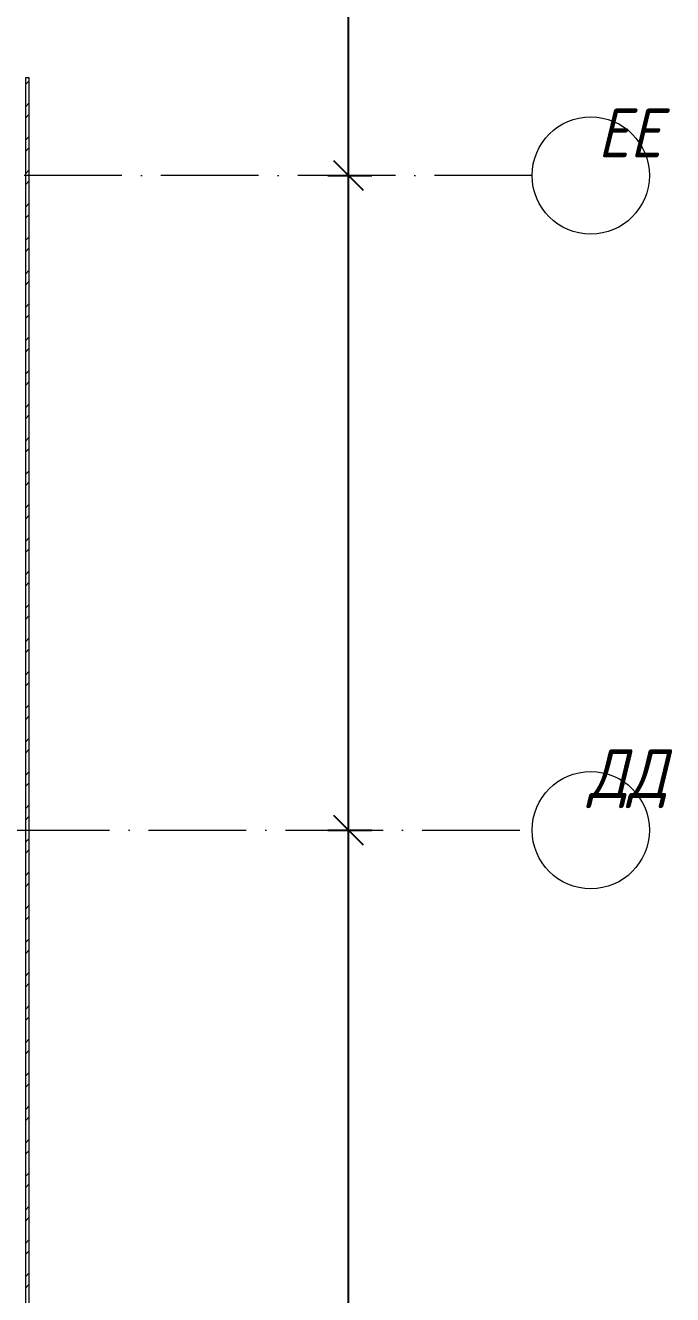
# Model space of a CAD drawing. Header units: millimetres. Extents: x -401725 to 250493, y 305116 to 802890.
# Drawn here: x 246165 to 249479, y 373096 to 379592 of the extents above; entities that cross this region are included whole.
import ezdxf

# ---------------------------------------------------------------- set-up
doc = ezdxf.new("R2010")
doc.units = ezdxf.units.MM
doc.linetypes.add('50_200_ШТРИХ_1Т_ш5_п1_п1_', pattern=[700, 500, -100, 0, -100])
for name, color, linetype, lineweight in [('A-____-____-DIMS', 7, 'Continuous', 9), ('A-WALL-____-PATT-1', 7, 'Continuous', 9), ('A-WALL-FNSH-MCUT-1', 7, 'Continuous', 9), ('S-GRID-____-IDEN', 7, 'Continuous', 9), ('S-GRID-____-OTLN-1', 7, '50_200_ШТРИХ_1Т_ш5_п1_п1_', 9)]:
    doc.layers.add(name, color=color, linetype=linetype, lineweight=lineweight)
doc.styles.add('ISOCPEUR_I', font='isocpeui.ttf', dxfattribs={"width": 0.9, "height": 2.5})
doc.styles.add('ISOCPEUR_I_9', font='isocpeui.ttf', dxfattribs={"width": 0.9, "height": 250})
doc.dimstyles.new('ISO-2_5_0_9К_БОЛЬШОЙ_ОСИ', dxfattribs={"dimscale": 304.8, "dimtxt": 248.995294, "dimasz": 0.492126, "dimexe": 0.393701, "dimexo": 0, "dimgap": 0, "dimtad": 1, "dimdec": 0, "dimzin": 0, "dimdsep": 46, "dimtxsty": 'ISOCPEUR_I', "dimblk1": 'OBLIQUE', "dimblk2": 'OBLIQUE', "dimsah": 1, "dimcen": 0.09, "dimdle": 0.393701, "dimazin": 0, "dimtfac": 1, "dimtdec": 4, "dimtix": 1, "dimtmove": 0, "dimatfit": 3, "dimfxl": 1, "dimtvp": 1, "dimtolj": 1, "dimtzin": 0, "dimarcsym": 2})

# ---------------------------------------------------------------- blocks, each defined once
blk = doc.blocks.new('Ось сетки - Круг_Ø6_00__ISO-2_5_0_9K_-25732049-АР1_План отверстий 3 этажа в осях 1-64_Ю-ЯЯ')
at = {"layer": 'S-GRID-____-IDEN'}
blk.add_circle((0, 0), 3, dxfattribs=at)
blk = doc.blocks.new('_Oblique')
at = {"color": 0, "linetype": 'ByBlock', "lineweight": -2}
blk.add_line((-0.5, -0.5), (0.5, 0.5), dxfattribs=at)
blk = doc.blocks.new('*D9682')
at = {"layer": 'A-____-____-DIMS', "color": 0, "lineweight": -2, "transparency": 16777216}
for p, q in [((247819.7, 370653.3), (247819.7, 375593.3)), ((247713.6, 375473.3), (247939.7, 375473.3)), ((247713.6, 370773.3), (247939.7, 370773.3))]:
    blk.add_line(p, q, dxfattribs=at)
at = {"layer": 'Defpoints', "color": 0, "transparency": 16777216}
for p in [(247713.6, 375473.3), (247819.7, 375473.3), (247713.6, 370773.3)]:
    blk.add_point(p, dxfattribs=at)
at = {"layer": 'A-____-____-DIMS', "color": 0, "lineweight": -2, "transparency": 16777216, "xscale": 150, "yscale": 150, "zscale": 150}
for p, rotation in [((247819.7, 375473.3), 90), ((247819.7, 370773.3), 270)]:
    blk.add_blockref('_Oblique', p, dxfattribs=dict(at, rotation=rotation))
at = {"layer": 'A-____-____-DIMS', "color": 0, "transparency": 16777216, "insert": (247818.4, 373123.3), "char_height": 2.5, "width": 781.462, "attachment_point": 5, "rotation": 90, "style": 'ISOCPEUR_I'}
blk.add_mtext('\\A1;4700', dxfattribs=at)
blk = doc.blocks.new('*D9683')
at = {"layer": 'A-____-____-DIMS', "color": 0, "lineweight": -2, "transparency": 16777216}
for p, q in [((247819.7, 375353.3), (247819.7, 378943.3)), ((247713.6, 378823.3), (247939.7, 378823.3)), ((247713.6, 375473.3), (247939.7, 375473.3))]:
    blk.add_line(p, q, dxfattribs=at)
at = {"layer": 'Defpoints', "color": 0, "transparency": 16777216}
for p in [(247713.6, 378823.3), (247819.7, 378823.3), (247713.6, 375473.3)]:
    blk.add_point(p, dxfattribs=at)
at = {"layer": 'A-____-____-DIMS', "color": 0, "lineweight": -2, "transparency": 16777216, "xscale": 150, "yscale": 150, "zscale": 150}
for p, rotation in [((247819.7, 378823.3), 90), ((247819.7, 375473.3), 270)]:
    blk.add_blockref('_Oblique', p, dxfattribs=dict(at, rotation=rotation))
at = {"layer": 'A-____-____-DIMS', "color": 0, "transparency": 16777216, "insert": (247818.4, 377148.3), "char_height": 2.5, "width": 758.478, "attachment_point": 5, "rotation": 90, "style": 'ISOCPEUR_I'}
blk.add_mtext('\\A1;3350', dxfattribs=at)
blk = doc.blocks.new('*D9684')
at = {"layer": 'A-____-____-DIMS', "color": 0, "lineweight": -2, "transparency": 16777216}
for p, q in [((247819.7, 378703.3), (247819.7, 385043.3)), ((247713.6, 384923.3), (247939.7, 384923.3)), ((247713.6, 378823.3), (247939.7, 378823.3))]:
    blk.add_line(p, q, dxfattribs=at)
at = {"layer": 'Defpoints', "color": 0, "transparency": 16777216}
for p in [(247713.6, 384923.3), (247819.7, 384923.3), (247713.6, 378823.3)]:
    blk.add_point(p, dxfattribs=at)
at = {"layer": 'A-____-____-DIMS', "color": 0, "lineweight": -2, "transparency": 16777216, "xscale": 150, "yscale": 150, "zscale": 150}
for p, rotation in [((247819.7, 384923.3), 90), ((247819.7, 378823.3), 270)]:
    blk.add_blockref('_Oblique', p, dxfattribs=dict(at, rotation=rotation))
at = {"layer": 'A-____-____-DIMS', "color": 0, "transparency": 16777216, "insert": (247818.4, 381873.3), "char_height": 2.5, "width": 701.018, "attachment_point": 5, "rotation": 90, "style": 'ISOCPEUR_I'}
blk.add_mtext('\\A1;6100', dxfattribs=at)

msp = doc.modelspace()

# ---------------------------------------------------------------- hatches: boundary and pattern name
at = {"layer": 'A-WALL-____-PATT-1'}
h = msp.add_hatch(dxfattribs=at)
h.set_pattern_fill('FP_6', color=256, style=0, pattern_type=2)
h.set_pattern_definition([(45, (144685.44, 323542.24), (-85.53659, 85.53659), []), (45, (144742.46, 323542.24), (-85.53659, 85.53659), [])])
h.paths.add_polyline_path([(246185.4376, 370358.2863), (246185.4376, 370623.2863), (246165.4376, 370623.2863), (246165.4376, 370358.2863)], flags=0)
h.paths.add_polyline_path([(246165.4376, 371623.2863), (246185.4376, 371623.2863), (246185.4376, 379323.2863), (246165.4376, 379323.2863), (246165.4376, 374307.7567)], flags=0)

# ---------------------------------------------------------------- linework, layer by layer
at = {"layer": 'A-WALL-FNSH-MCUT-1'}
for p, q in [((246185.4376, 379323.2863), (246165.4376, 379323.2863)), ((246165.4376, 379323.2863), (246165.4376, 371623.2863)), ((246185.4376, 371623.2863), (246185.4376, 379323.2863))]:
    msp.add_line(p, q, dxfattribs=at)
at = {"layer": 'S-GRID-____-OTLN-1'}
for p, q in [((248759.8442, 378823.2863), (140016.6674, 378823.2863)), ((213891.9375, 375473.2863), (248759.8442, 375473.2863))]:
    msp.add_line(p, q, dxfattribs=at)

# ---------------------------------------------------------------- block references
at = {"layer": 'S-GRID-____-IDEN', "xscale": 99.99999999999993, "yscale": 99.99999999999993, "zscale": 99.99999999999993}
for p, rotation in [((249059.8442, 378823.2863), 89.9999999999998), ((249059.8442, 375473.2863), 269.9999999999995)]:
    msp.add_blockref('Ось сетки - Круг_Ø6_00__ISO-2_5_0_9K_-25732049-АР1_План отверстий 3 этажа в осях 1-64_Ю-ЯЯ', p, dxfattribs=dict(at, rotation=rotation))

# ---------------------------------------------------------------- texts
at = {"layer": 'S-GRID-____-IDEN', "char_height": 250, "attachment_point": 1, "style": 'ISOCPEUR_I_9'}
for s, insert, width in [('ЕЕ', (249094.4389, 379166.6158), 404.0505), ('ДД', (249047.4298, 375887.1725), 505.063125)]:
    msp.add_mtext(s, dxfattribs=dict(at, insert=insert, width=width))

# ---------------------------------------------------------------- dimensions: what is measured, and where the dimension line sits
at = {"layer": 'A-____-____-DIMS'}
for base, p1, p2, override, picture, middle in [((247819.6791, 384923.2863), (247713.6131, 378823.2863), (247713.6131, 384923.2863), {"dimpost": '<>', "dimfxl": 6100}, '*D9684', (247818.4291, 381873.2863)), ((247819.6791, 378823.2863), (247713.6131, 375473.2863), (247713.6131, 378823.2863), {"dimpost": '<>', "dimfxl": 3350}, '*D9683', (247818.4291, 377148.2863)), ((247819.6791, 375473.2863), (247713.6131, 370773.2863), (247713.6131, 375473.2863), {"dimpost": '<>', "dimfxl": 4700}, '*D9682', (247818.413, 373123.2863))]:
    dim = msp.add_linear_dim(base=base, p1=p1, p2=p2, angle=90, dimstyle='ISO-2_5_0_9К_БОЛЬШОЙ_ОСИ', override=override, dxfattribs=at)
    dim.commit()
    dim.dimension.update_dxf_attribs({"geometry": picture, "text_midpoint": middle})

doc.saveas('drawing.dxf')
